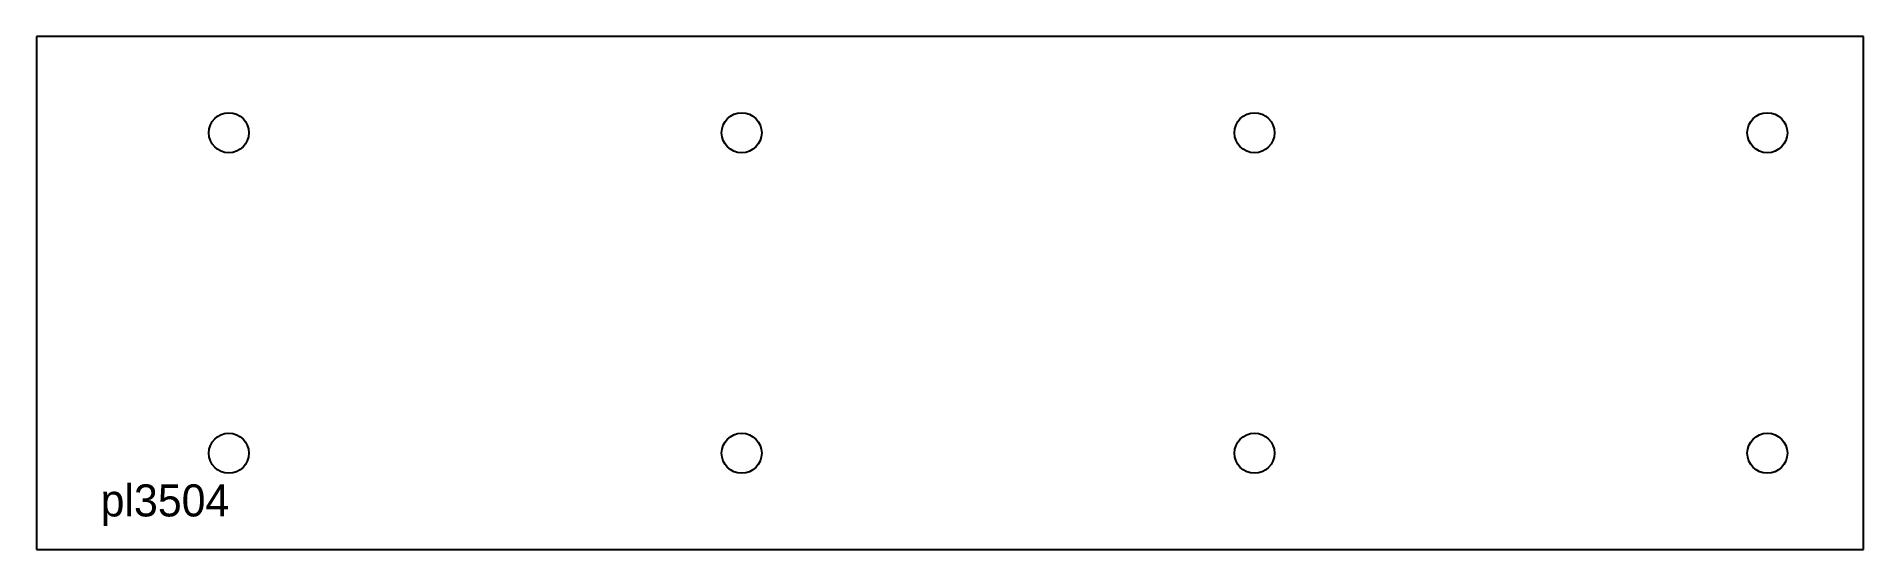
# Model space of a CAD drawing. Extents: x 0 to 57, y 0 to 16.
import ezdxf

# ---------------------------------------------------------------- set-up
doc = ezdxf.new("R2010")
doc.units = 0
doc.header["$MEASUREMENT"] = 0
doc.layers.add('BURN', color=1, linetype='CONTINUOUS')
doc.layers.add('SCRIBE', color=1, linetype='CONTINUOUS')

msp = doc.modelspace()

# ---------------------------------------------------------------- linework, layer by layer
at = {"layer": 'BURN'}
for p, q in [((57, 16), (0, 16)), ((0, 16), (0, 0)), ((57, 0), (57, 16)), ((0, 0), (57, 0))]:
    msp.add_line(p, q, dxfattribs=at)
for centre in [(6, 13), (22, 13), (38, 13), (54, 13), (6, 3), (22, 3), (38, 3), (54, 3)]:
    msp.add_circle(centre, 0.625, dxfattribs=at)

# ---------------------------------------------------------------- texts
at = {"layer": 'SCRIBE'}
msp.add_text('pl3504', height=1, dxfattribs=at).set_placement((2, 1.03))

doc.saveas('drawing.dxf')
